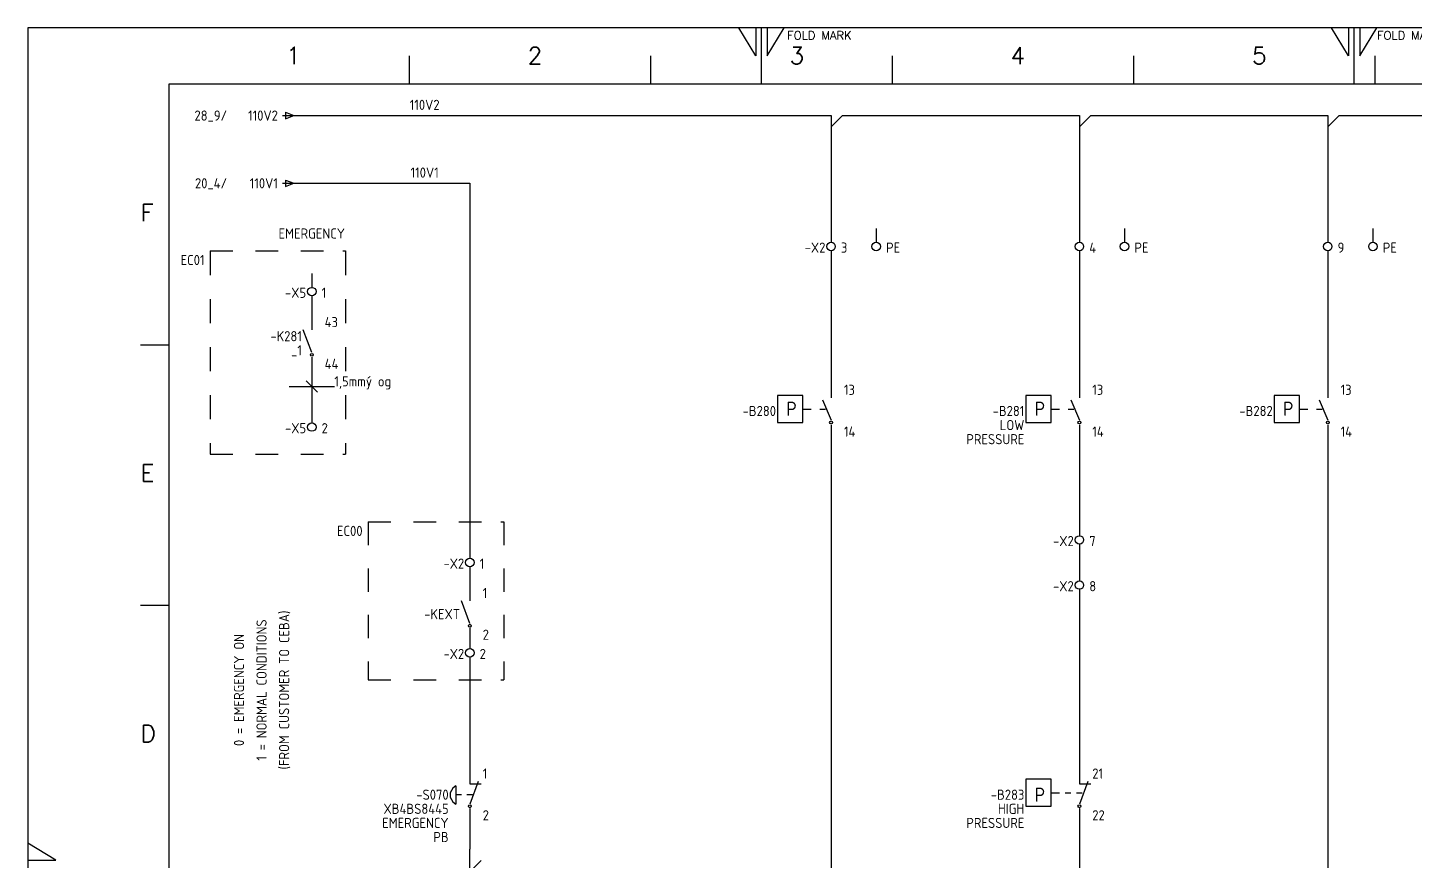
# Model space of a CAD drawing. Extents: x 520 to 940, y 6 to 303.
# Drawn here: x 520.2 to 765.8, y 155.9 to 303.5 of the extents above; entities that cross this region are included whole.
import ezdxf
from ezdxf.enums import TextEntityAlignment as Align

# ---------------------------------------------------------------- set-up
doc = ezdxf.new("R2010")
doc.units = 0
doc.header["$LTSCALE"] = 25
doc.header["$MEASUREMENT"] = 0
doc.linetypes.add('EPLANLINE7', pattern=[0])
doc.layers.get('0').update_dxf_attribs({"linetype": 'CONTINUOUS'})
for name, color, linetype in [('AUTOCONNECTING', 2, 'CONTINUOUS'), ('DESIG_', 3, 'CONTINUOUS'), ('FORM_1', 7, 'CONTINUOUS'), ('FORM_2', 4, 'CONTINUOUS'), ('FORM_3', 6, 'CONTINUOUS'), ('FORM_4', 1, 'CONTINUOUS'), ('MORSETTI', 7, 'CONTINUOUS'), ('RIF_', 7, 'CONTINUOUS'), ('SEF', 5, 'CONTINUOUS'), ('SIMBOLO', 4, 'CONTINUOUS'), ('TESTI', 7, 'CONTINUOUS'), ('TESTO', 5, 'CONTINUOUS')]:
    doc.layers.add(name, color=color, linetype=linetype)
doc.styles.add('ROMANS', font='romans.shx', dxfattribs={"width": 0.7, "oblique": 10, "height": 4})
doc.styles.get("Standard").update_dxf_attribs({"font": 'isocp.shx'})

# ---------------------------------------------------------------- blocks, each defined once
blk = doc.blocks.new('Format A3')
at = {"layer": 'FORM_1'}
for p, q in [((0, 297), (0, 0)), ((420, 297), (0, 297)), ((129, 292), (126, 297)), ((129, 297), (129, 292)), ((130, 287), (130, 297)), ((131, 297), (131, 292)), ((131, 292), (134, 297)), ((234, 292), (231, 297)), ((234, 297), (234, 292)), ((235, 287), (235, 297)), ((236, 292), (239, 297)), ((236, 297), (236, 292)), ((67.59, 292), (67.59, 287)), ((110.37, 292), (110.37, 287)), ((153.15, 292), (153.15, 287)), ((195.93, 292), (195.93, 287)), ((238.7, 292), (238.7, 287)), ((20, 240.83), (25, 240.83)), ((20, 194.66), (25, 194.66)), ((5, 149.5), (0, 152.5)), ((0, 149.5), (5, 149.5))]:
    blk.add_line(p, q, dxfattribs=at)
at = {"layer": 'FORM_3'}
for p, q in [((25, 287), (25, 10)), ((410, 287), (25, 287))]:
    blk.add_line(p, q, dxfattribs=at)
at = {"layer": 'FORM_1', "style": 'ROMANS'}
for p in [(134.55, 294.88), (239.05, 294.88)]:
    blk.add_text('FOLD MARK', height=1.5, dxfattribs=at).set_placement(p)
at = {"layer": 'FORM_2', "style": 'ROMANS', "flags": 4}
for tag, p in [('21', (189.91, 37.18)), ('18', (189.91, 30.89))]:
    blk.add_attdef(tag, p, '', height=2, dxfattribs=at)
at = {"layer": 'FORM_2', "color": 4, "style": 'ROMANS', "width": 0.8, "flags": 4}
for tag, p in [('22', (251.5, 37)), ('19', (251.5, 30.8)), ('24', (278.73, 22.67))]:
    blk.add_attdef(tag, p, '', height=2, dxfattribs=at)
at = {"layer": 'FORM_2', "style": 'ROMANS', "flags": 4}
for tag, p, height, width in [('23', (276.41, 37.01), 2, 0.8), ('20', (276.22, 30.68), 2, 0.8), ('14', (248.25, 23), 1.5, 0.9), ('15', (264.49, 22.98), 1.5, 0.8), ('16', (248.25, 13), 1.5, 0.9), ('17', (264.49, 12.98), 1.5, 0.8)]:
    blk.add_attdef(tag, p, '', height=height, dxfattribs=dict(at, width=width))
at = {"layer": 'FORM_4', "style": 'ROMANS'}
for s, p in [('1', (45.81, 290.56)), ('2', (88.59, 290.56)), ('3', (135, 290.56)), ('4', (174.14, 290.56)), ('5', (216.92, 290.56)), ('F', (20.01, 262.73)), ('E', (20.01, 216.57)), ('D', (20.01, 170.4))]:
    blk.add_text(s, height=3, dxfattribs=at).set_placement(p)
at = {"layer": 'FORM_4', "color": 1, "style": 'ROMANS', "oblique": 10, "width": 0.8, "flags": 4}
for tag, p in [('11', (300.77, 34.39)), ('12', (300.77, 29.5)), ('13', (300.77, 24.62))]:
    blk.add_attdef(tag, p, '', height=2.5, dxfattribs=at)
at = {"layer": 'FORM_4', "color": 1, "style": 'ROMANS', "flags": 2}
blk.add_attdef('25', (279.66, 12.25), '', height=5, dxfattribs=at)
at = {"layer": 'FORM_4', "style": 'ROMANS', "width": 1.25, "flags": 4}
for tag, p in [('1', (303.88, 13.92)), ('3', (312.28, 13.92)), ('5', (324.88, 13.92)), ('7', (346.28, 13.92)), ('10', (395.28, 13.92))]:
    blk.add_attdef(tag, p, '', height=3.5, dxfattribs=at)
for tag, p in [('2', (310.18, 13.92)), ('4', (322.78, 13.92)), ('6', (339.78, 13.92)), ('9', (387.98, 13.92))]:
    blk.add_attdef(tag, text='', height=3.5, dxfattribs=at).set_placement(p, align=Align.CENTER)
at = {"layer": 'FORM_4', "color": 1, "style": 'ROMANS', "width": 1.25, "flags": 4}
blk.add_attdef('8', (368.28, 13.92), '', height=3.5, dxfattribs=at)
blk = doc.blocks.new('SO284')
at = {"layer": 'TESTI', "color": 2, "linetype": 'EPLANLINE7'}
for p, q in [((-1.175, 0), (0.675, 0)), ((-0.675, 0.575), (0.8, 0)), ((-0.675, 0.575), (-0.675, -0.575)), ((-0.675, -0.575), (0.8, 0))]:
    blk.add_line(p, q, dxfattribs=at)
blk = doc.blocks.new('SO308')
at = {"layer": 'SIMBOLO', "color": 2, "linetype": 'EPLANLINE7'}
blk.add_line((-1, 1), (1, -1), dxfattribs=at)
blk = doc.blocks.new('30_0_IEC_WUPI')
at = {"layer": 'SIMBOLO', "color": 3, "linetype": 'EPLANLINE7'}
blk.add_line((0, 4), (0, 1.6), dxfattribs=at)
blk.add_circle((0, 0.8), 0.75, dxfattribs=at)
blk = doc.blocks.new('1_0_IEC_WUPI')
at = {"layer": 'SIMBOLO', "color": 3, "linetype": 'EPLANLINE7'}
for p, q in [((0, 4), (0, 2)), ((0, -2), (-1.5, 2)), ((0, -2.8), (0, -4))]:
    blk.add_line(p, q, dxfattribs=at)
blk.add_circle((0, -2.4), 0.25, dxfattribs=at)
blk = doc.blocks.new('SO280')
at = {"layer": 'TESTI', "color": 2, "linetype": 'EPLANLINE7'}
for p, q in [((-2, 0), (0, 0)), ((0, 0), (0, -2))]:
    blk.add_line(p, q, dxfattribs=at)
blk = doc.blocks.new('170_0_IEC_WUPI')
at = {"layer": 'TESTI', "color": 3, "linetype": 'EPLANLINE7'}
for p, q in [((0, 4), (0, 1.6)), ((-3, 0.8), (-3.5, 0)), ((-3.5, 0), (-3.5, -0.8)), ((-2.5, 1.2), (-3, 0.8)), ((-2.5, 1.2), (-2.5, -2)), ((1.5, 2), (0, -2)), ((0, 1.6), (2, 1.6)), ((-3.5, -0.8), (-3, -1.6)), ((-3, -1.6), (-2.5, -2)), ((-1.5, -0.4), (-2.5, -0.4)), ((0.5, -0.4), (-0.5, -0.4)), ((0, -2.8), (0, -4))]:
    blk.add_line(p, q, dxfattribs=at)
blk.add_circle((0, -2.4), 0.25, dxfattribs=at)
blk = doc.blocks.new('SO263')
at = {"layer": 'TESTI', "color": 2, "linetype": 'EPLANLINE7'}
for q in [(0, 2), (2, 0)]:
    blk.add_line((0, -2), q, dxfattribs=at)
blk = doc.blocks.new('SO269')
at = {"layer": 'TESTI', "color": 2, "linetype": 'EPLANLINE7'}
for p, q in [((-2, 0), (0, 0)), ((0, 0), (0, -2)), ((0, -2), (2, 0))]:
    blk.add_line(p, q, dxfattribs=at)
blk = doc.blocks.new('64_0_IEC_WUPI')
at = {"layer": 'TESTI', "color": 3, "linetype": 'EPLANLINE7'}
for p, q in [((0, 4), (0, 2)), ((-5, 2.4), (-9.5, 2.4)), ((-9.5, 2.4), (-9.5, -2.4)), ((-5, 0), (-5, 2.4)), ((-5, -2.4), (-5, 0)), ((-5, 0), (-3.5, 0)), ((-2, 0), (-1, 0)), ((-1.5, 1.6), (0, -2)), ((-9.5, -2.4), (-5, -2.4)), ((0, -2.8), (0, -4))]:
    blk.add_line(p, q, dxfattribs=at)
blk.add_circle((0, -2.4), 0.25, dxfattribs=at)
at = {"layer": 'TESTO', "color": 3, "width": 1.0032}
blk.add_text('P', height=2.5, dxfattribs=at).set_placement((-7, -1.2), align=Align.CENTER)
blk = doc.blocks.new('69_0_IEC_WUPI')
at = {"layer": 'TESTI', "color": 3, "linetype": 'EPLANLINE7'}
for p, q in [((0, 4), (0, 1.6)), ((-5, 2.4), (-9.5, 2.4)), ((-9.5, 2.4), (-9.5, -2.4)), ((-5, 0), (-5, 2.4)), ((-5, -2.4), (-5, 0)), ((-5, 0), (-3.5, 0)), ((-2.5, 0), (-1.5, 0)), ((-0.5, 0), (0.5, 0)), ((1.5, 2), (0, -2)), ((0, 1.6), (2, 1.6)), ((-9.5, -2.4), (-5, -2.4)), ((0, -2.8), (0, -4))]:
    blk.add_line(p, q, dxfattribs=at)
blk.add_circle((0, -2.4), 0.25, dxfattribs=at)
at = {"layer": 'TESTO', "color": 3, "width": 1.0032}
blk.add_text('P', height=2.5, dxfattribs=at).set_placement((-7, -1.6), align=Align.CENTER)

msp = doc.modelspace()

# ---------------------------------------------------------------- linework, layer by layer
at = {"layer": 'AUTOCONNECTING', "color": 2, "linetype": 'EPLANLINE7'}
for p, q in [((566.5, 287.89), (660.5, 287.89)), ((664.5, 287.89), (704.5, 287.89)), ((708.5, 287.89), (748.5, 287.89)), ((752.5, 287.89), (784.5, 287.89)), ((662.5, 285.89), (662.5, 267.89)), ((706.5, 285.89), (706.5, 267.89)), ((750.5, 285.89), (750.5, 267.89)), ((566.5, 275.89), (598.5, 275.89)), ((598.5, 275.89), (598.5, 211.89)), ((662.5, 263.89), (662.5, 239.89)), ((706.5, 263.89), (706.5, 239.89)), ((750.5, 263.89), (750.5, 239.89)), ((570.5, 255.89), (570.5, 251.89)), ((570.5, 243.89), (570.5, 235.89)), ((662.5, 231.89), (662.5, 127.89)), ((706.5, 231.89), (706.5, 215.89)), ((750.5, 231.89), (750.5, 127.89)), ((706.5, 211.89), (706.5, 207.89)), ((598.5, 207.89), (598.5, 203.89)), ((706.5, 203.89), (706.5, 171.89)), ((598.5, 195.89), (598.5, 195.89)), ((598.5, 191.89), (598.5, 171.89)), ((598.5, 163.89), (598.5, 157.89)), ((706.5, 163.89), (706.5, 127.89))]:
    msp.add_line(p, q, dxfattribs=at)
at = {"layer": 'SIMBOLO', "color": 1, "linetype": 'EPLANLINE7'}
for p, q in [((552.5, 263.89), (552.5, 259.61)), ((552.5, 263.89), (556.5, 263.89)), ((560.53, 263.89), (564.55, 263.89)), ((568.58, 263.89), (572.58, 263.89)), ((575.98, 263.89), (576.5, 263.89)), ((576.5, 263.89), (576.5, 259.61)), ((552.5, 255.36), (552.5, 251.11)), ((576.5, 255.36), (576.5, 251.11)), ((552.5, 246.84), (552.5, 242.59)), ((576.5, 246.84), (576.5, 242.59)), ((552.5, 238.34), (552.5, 234.06)), ((576.5, 238.34), (576.5, 234.06)), ((552.5, 229.81), (552.5, 227.89)), ((552.5, 228.46), (552.5, 227.89)), ((576.5, 229.81), (576.5, 227.89)), ((576.5, 228.46), (576.5, 227.89)), ((552.5, 227.89), (556.5, 227.89)), ((560.53, 227.89), (564.55, 227.89)), ((568.58, 227.89), (572.58, 227.89)), ((575.98, 227.89), (576.5, 227.89))]:
    msp.add_line(p, q, dxfattribs=at)
at = {"layer": 'TESTI', "color": 1, "linetype": 'EPLANLINE7'}
for p, q in [((566.5, 239.89), (574.5, 239.89)), ((580.5, 215.89), (580.5, 211.76)), ((580.5, 215.89), (584.5, 215.89)), ((588.53, 215.89), (592.55, 215.89)), ((596.58, 215.89), (600.58, 215.89)), ((603.98, 215.89), (604.5, 215.89)), ((604.5, 215.89), (604.5, 211.76)), ((580.5, 207.64), (580.5, 203.51)), ((604.5, 207.64), (604.5, 203.51)), ((580.5, 199.41), (580.5, 195.29)), ((604.5, 199.41), (604.5, 195.29)), ((580.5, 191.16), (580.5, 187.89)), ((604.5, 191.16), (604.5, 187.89)), ((580.5, 188.41), (580.5, 187.89)), ((580.5, 187.89), (584.5, 187.89)), ((588.53, 187.89), (592.55, 187.89)), ((596.58, 187.89), (600.58, 187.89)), ((603.98, 187.89), (604.5, 187.89)), ((604.5, 188.41), (604.5, 187.89))]:
    msp.add_line(p, q, dxfattribs=at)

# ---------------------------------------------------------------- block references
msp.add_blockref('Format A3', (520.17, 6.46))
at = {"layer": 'SIMBOLO'}
for name, p in [('SO284', (566.5, 287.89)), ('SO269', (662.5, 287.89)), ('SO269', (706.5, 287.89)), ('SO269', (750.5, 287.89)), ('SO284', (566.5, 275.89)), ('SO280', (598.5, 275.89)), ('SO308', (570.5, 239.89)), ('SO263', (598.5, 155.89))]:
    msp.add_blockref(name, p, dxfattribs=at)
ref = msp.add_blockref('30_0_IEC_WUPI', (662.5, 263.89), dxfattribs=at)
ref.add_attrib('DESIGN._1', '-X2', dxfattribs={"layer": 'MORSETTI', "color": 2, "height": 1.8, "width": 1.000667, "flags": 2}).set_placement((661.5, 263.59), align=Align.RIGHT)
ref.add_attrib('DESIGN._2', '3', (664.25, 263.59), dxfattribs={"layer": 'MORSETTI', "color": 2, "height": 1.8, "width": 1.000667, "flags": 2})
ref = msp.add_blockref('30_0_IEC_WUPI', (670.5, 263.89), dxfattribs=at)
ref.add_attrib('DESIGN._1', 'PE', (672.25, 263.59), dxfattribs={"layer": 'MORSETTI', "color": 2, "height": 1.8, "width": 1.000667, "flags": 2})
ref = msp.add_blockref('30_0_IEC_WUPI', (706.5, 263.89), dxfattribs=at)
ref.add_attrib('DESIGN._1', '4', (708.25, 263.59), dxfattribs={"layer": 'MORSETTI', "color": 2, "height": 1.8, "width": 1.000667, "flags": 2})
ref = msp.add_blockref('30_0_IEC_WUPI', (714.5, 263.89), dxfattribs=at)
ref.add_attrib('DESIGN._1', 'PE', (716.25, 263.59), dxfattribs={"layer": 'MORSETTI', "color": 2, "height": 1.8, "width": 1.000667, "flags": 2})
ref = msp.add_blockref('30_0_IEC_WUPI', (750.5, 263.89), dxfattribs=at)
ref.add_attrib('DESIGN._1', '9', (752.25, 263.59), dxfattribs={"layer": 'MORSETTI', "color": 2, "height": 1.8, "width": 1.000667, "flags": 2})
ref = msp.add_blockref('30_0_IEC_WUPI', (758.5, 263.89), dxfattribs=at)
ref.add_attrib('DESIGN._1', 'PE', (760.25, 263.59), dxfattribs={"layer": 'MORSETTI', "color": 2, "height": 1.8, "width": 1.000667, "flags": 2})
ref = msp.add_blockref('30_0_IEC_WUPI', (570.5, 255.89), dxfattribs=at)
ref.add_attrib('DESIGN._1', '-X5', dxfattribs={"layer": 'MORSETTI', "color": 2, "height": 1.8, "width": 1.000667, "flags": 2}).set_placement((569.5, 255.59), align=Align.RIGHT)
ref.add_attrib('DESIGN._2', '1', (572.25, 255.59), dxfattribs={"layer": 'MORSETTI', "color": 2, "height": 1.8, "width": 1.000667, "flags": 2})
ref = msp.add_blockref('1_0_IEC_WUPI', (570.5, 247.89), dxfattribs=at)
ref.add_attrib('SEF_1', '-K281', dxfattribs={"layer": 'SEF', "color": 2, "height": 1.8, "width": 1.000667, "flags": 2}).set_placement((568.75, 247.89), align=Align.RIGHT)
ref.add_attrib('DESIGN._1', '43', (572.78, 250.39), dxfattribs={"layer": 'DESIG_', "color": 2, "height": 1.8, "width": 1.000667, "flags": 2})
ref.add_attrib('DESIGN._2', '44', (572.78, 242.99), dxfattribs={"layer": 'DESIG_', "color": 2, "height": 1.8, "width": 1.000667, "flags": 2})
ref = msp.add_blockref('64_0_IEC_WUPI', (662.5, 235.89), dxfattribs=at)
ref.add_attrib('SEF_1', '-B280', dxfattribs={"layer": 'SEF', "color": 2, "height": 1.8, "width": 1.000667, "flags": 2}).set_placement((652.75, 234.64), align=Align.RIGHT)
ref.add_attrib('DESIGN._1', '13', (664.78, 238.39), dxfattribs={"layer": 'DESIG_', "color": 2, "height": 1.8, "width": 1.000667, "flags": 2})
ref.add_attrib('DESIGN._2', '14', (664.78, 230.99), dxfattribs={"layer": 'DESIG_', "color": 2, "height": 1.8, "width": 1.000667, "flags": 2})
ref = msp.add_blockref('64_0_IEC_WUPI', (706.5, 235.89), dxfattribs=at)
ref.add_attrib('SEF_1', '-B281', dxfattribs={"layer": 'SEF', "color": 2, "height": 1.8, "width": 1.000667, "flags": 2}).set_placement((696.75, 234.64), align=Align.RIGHT)
ref.add_attrib('DESIGN._1', '13', (708.78, 238.39), dxfattribs={"layer": 'DESIG_', "color": 2, "height": 1.8, "width": 1.000667, "flags": 2})
ref.add_attrib('DESIGN._2', '14', (708.78, 230.99), dxfattribs={"layer": 'DESIG_', "color": 2, "height": 1.8, "width": 1.000667, "flags": 2})
ref = msp.add_blockref('64_0_IEC_WUPI', (750.5, 235.89), dxfattribs=at)
ref.add_attrib('SEF_1', '-B282', dxfattribs={"layer": 'SEF', "color": 2, "height": 1.8, "width": 1.000667, "flags": 2}).set_placement((740.75, 234.64), align=Align.RIGHT)
ref.add_attrib('DESIGN._1', '13', (752.78, 238.39), dxfattribs={"layer": 'DESIG_', "color": 2, "height": 1.8, "width": 1.000667, "flags": 2})
ref.add_attrib('DESIGN._2', '14', (752.78, 230.99), dxfattribs={"layer": 'DESIG_', "color": 2, "height": 1.8, "width": 1.000667, "flags": 2})
ref = msp.add_blockref('30_0_IEC_WUPI', (570.5, 231.89), dxfattribs=at)
ref.add_attrib('DESIGN._1', '-X5', dxfattribs={"layer": 'MORSETTI', "color": 2, "height": 1.8, "width": 1.000667, "flags": 2}).set_placement((569.5, 231.59), align=Align.RIGHT)
ref.add_attrib('DESIGN._2', '2', (572.25, 231.59), dxfattribs={"layer": 'MORSETTI', "color": 2, "height": 1.8, "width": 1.000667, "flags": 2})
ref = msp.add_blockref('30_0_IEC_WUPI', (706.5, 211.89), dxfattribs=at)
ref.add_attrib('DESIGN._1', '-X2', dxfattribs={"layer": 'MORSETTI', "color": 2, "height": 1.8, "width": 1.000667, "flags": 2}).set_placement((705.5, 211.59), align=Align.RIGHT)
ref.add_attrib('DESIGN._2', '7', (708.25, 211.59), dxfattribs={"layer": 'MORSETTI', "color": 2, "height": 1.8, "width": 1.000667, "flags": 2})
ref = msp.add_blockref('30_0_IEC_WUPI', (598.5, 207.89), dxfattribs=at)
ref.add_attrib('DESIGN._1', '-X2', dxfattribs={"layer": 'MORSETTI', "color": 2, "height": 1.8, "width": 1.000667, "flags": 2}).set_placement((597.5, 207.59), align=Align.RIGHT)
ref.add_attrib('DESIGN._2', '1', (600.25, 207.59), dxfattribs={"layer": 'MORSETTI', "color": 2, "height": 1.8, "width": 1.000667, "flags": 2})
ref = msp.add_blockref('30_0_IEC_WUPI', (706.5, 203.89), dxfattribs=at)
ref.add_attrib('DESIGN._1', '-X2', dxfattribs={"layer": 'MORSETTI', "color": 2, "height": 1.8, "width": 1.000667, "flags": 2}).set_placement((705.5, 203.59), align=Align.RIGHT)
ref.add_attrib('DESIGN._2', '8', (708.25, 203.59), dxfattribs={"layer": 'MORSETTI', "color": 2, "height": 1.8, "width": 1.000667, "flags": 2})
ref = msp.add_blockref('1_0_IEC_WUPI', (598.5, 199.89), dxfattribs=at)
ref.add_attrib('SEF_1', '-KEXT', dxfattribs={"layer": 'SEF', "color": 2, "height": 1.8, "width": 1.000667, "flags": 2}).set_placement((596.75, 198.64), align=Align.RIGHT)
ref.add_attrib('DESIGN._1', '1', (600.78, 202.39), dxfattribs={"layer": 'DESIG_', "color": 2, "height": 1.8, "width": 1.000667, "flags": 2})
ref.add_attrib('DESIGN._2', '2', (600.78, 194.99), dxfattribs={"layer": 'DESIG_', "color": 2, "height": 1.8, "width": 1.000667, "flags": 2})
ref = msp.add_blockref('30_0_IEC_WUPI', (598.5, 191.89), dxfattribs=at)
ref.add_attrib('DESIGN._1', '-X2', dxfattribs={"layer": 'MORSETTI', "color": 2, "height": 1.8, "width": 1.000667, "flags": 2}).set_placement((597.5, 191.59), align=Align.RIGHT)
ref.add_attrib('DESIGN._2', '2', (600.25, 191.59), dxfattribs={"layer": 'MORSETTI', "color": 2, "height": 1.8, "width": 1.000667, "flags": 2})
ref = msp.add_blockref('170_0_IEC_WUPI', (598.5, 167.89), dxfattribs=at)
ref.add_attrib('SEF_1', '-S070', dxfattribs={"layer": 'SEF', "color": 2, "height": 1.8, "width": 1.000667, "flags": 2}).set_placement((594.75, 166.64), align=Align.RIGHT)
ref.add_attrib('DESIGN._1', '1', (600.78, 170.39), dxfattribs={"layer": 'DESIG_', "color": 2, "height": 1.8, "width": 1.000667, "flags": 2})
ref.add_attrib('DESIGN._2', '2', (600.78, 162.99), dxfattribs={"layer": 'DESIG_', "color": 2, "height": 1.8, "width": 1.000667, "flags": 2})
ref = msp.add_blockref('69_0_IEC_WUPI', (706.5, 167.89), dxfattribs=at)
ref.add_attrib('SEF_1', '-B283', dxfattribs={"layer": 'SEF', "color": 2, "height": 1.8, "width": 1.000667, "flags": 2}).set_placement((696.75, 166.64), align=Align.RIGHT)
ref.add_attrib('DESIGN._1', '21', (708.78, 170.39), dxfattribs={"layer": 'DESIG_', "color": 2, "height": 1.8, "width": 1.000667, "flags": 2})
ref.add_attrib('DESIGN._2', '22', (708.78, 162.99), dxfattribs={"layer": 'DESIG_', "color": 2, "height": 1.8, "width": 1.000667, "flags": 2})

# ---------------------------------------------------------------- texts
at = {"layer": 'RIF_', "color": 2, "width": 1.000667}
for s, p in [('28_9/', (555.5, 286.99)), ('20_4/', (555.5, 274.99)), ('_1', (568.75, 245.39))]:
    msp.add_text(s, height=1.8, dxfattribs=at).set_placement(p, align=Align.RIGHT)
at = {"layer": 'TESTI', "color": 2, "width": 1.000667}
for s, p in [('EC01', (551.5, 261.39)), ('LOW', (696.75, 232.14)), ('PRESSURE', (696.75, 229.64)), ('EC00', (579.5, 213.39)), ('XB4BS8445', (594.75, 164.14)), ('HIGH', (696.75, 164.14)), ('EMERGENCY', (594.75, 161.64)), ('PRESSURE', (696.75, 161.64)), ('PB', (594.75, 159.14))]:
    msp.add_text(s, height=1.8, dxfattribs=at).set_placement(p, align=Align.RIGHT)
at = {"layer": 'TESTO', "color": 2, "width": 1.000667}
for s, p in [('110V2', (590.5, 288.89)), ('110V1', (590.5, 276.89)), ('EMERGENCY', (570.5, 266.09))]:
    msp.add_text(s, height=1.8, dxfattribs=at).set_placement(p, align=Align.CENTER)
for s, p in [('110V2', (564.5, 286.99)), ('110V1', (564.5, 274.99))]:
    msp.add_text(s, height=1.8, dxfattribs=at).set_placement(p, align=Align.RIGHT)
msp.add_text('1,5mmý og', height=1.8, dxfattribs=at).set_placement((574.5, 239.89))
for s, p in [('(FROM CUSTOMER TO CEBA)', (566.5, 186.09)), ('1 = NORMAL CONDITIONS', (562.5, 186.09)), ('0 = EMERGENCY ON', (558.5, 186.09))]:
    msp.add_text(s, height=1.8, rotation=90, dxfattribs=at).set_placement(p, align=Align.CENTER)

doc.saveas('drawing.dxf')
